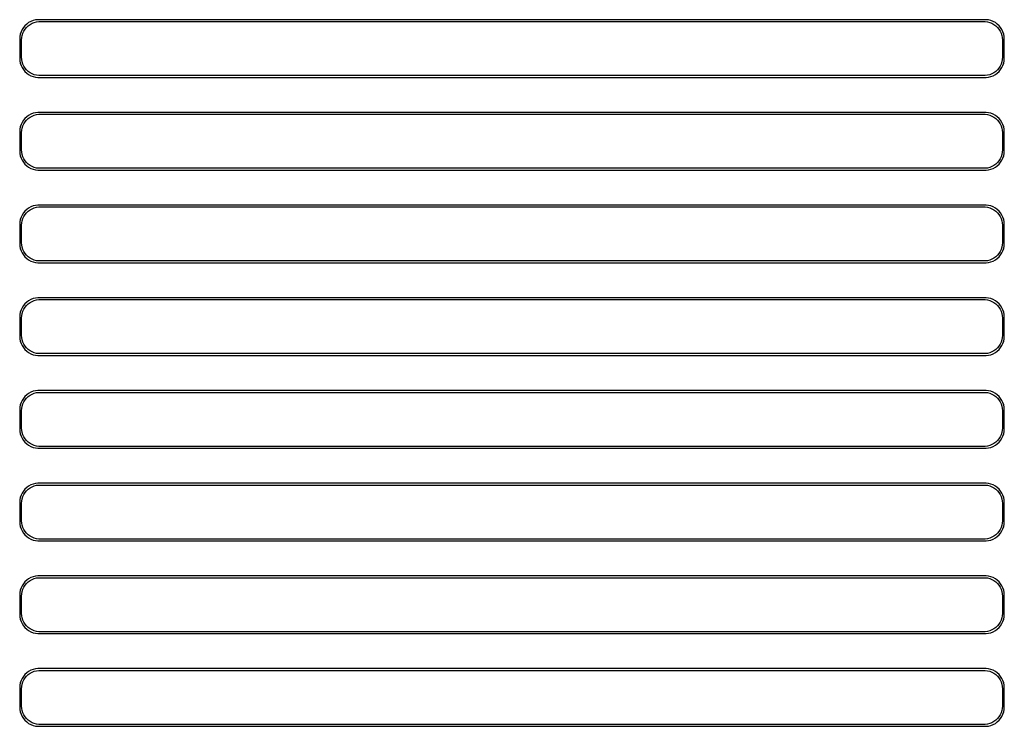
# Model space of a CAD drawing. Header units: metres. Extents: x -128 to 128, y 353 to 703.
# Drawn here: x -127.5 to 127.5, y 520.5 to 703.5 of the extents above; entities that cross this region are included whole.
import ezdxf

# ---------------------------------------------------------------- set-up
doc = ezdxf.new("R2010")
doc.units = ezdxf.units.M

msp = doc.modelspace()

# ---------------------------------------------------------------- linework, layer by layer
for p, q in [((-126.545, 701.439), (-126.882, 700.909)), ((-126.145, 701.923), (-126.545, 701.439)), ((-125.687, 702.353), (-126.145, 701.923)), ((-126.093, 701.042), (-125.713, 701.502)), ((-125.713, 701.502), (-125.278, 701.91)), ((-125.179, 702.722), (-125.687, 702.353)), ((-125.278, 701.91), (-124.795, 702.261)), ((-124.629, 703.024), (-125.179, 702.722)), ((-124.795, 702.261), (-124.272, 702.548)), ((-124.045, 703.255), (-124.629, 703.024)), ((-124.272, 702.548), (-123.718, 702.768)), ((-123.437, 703.411), (-124.045, 703.255)), ((-123.718, 702.768), (-123.14, 702.916)), ((-122.814, 703.49), (-123.437, 703.411)), ((-123.14, 702.916), (-122.548, 702.991)), ((122.814, 703.49), (-122.814, 703.49)), ((-122.548, 702.991), (122.548, 702.991)), ((122.548, 702.991), (123.14, 702.916)), ((123.437, 703.411), (122.814, 703.49)), ((123.14, 702.916), (123.718, 702.768)), ((124.045, 703.255), (123.437, 703.411)), ((123.718, 702.768), (124.272, 702.548)), ((124.629, 703.024), (124.045, 703.255)), ((124.272, 702.548), (124.795, 702.261)), ((125.179, 702.722), (124.629, 703.024)), ((124.795, 702.261), (125.278, 701.91)), ((125.687, 702.353), (125.179, 702.722)), ((125.278, 701.91), (125.713, 701.502)), ((126.145, 701.923), (125.687, 702.353)), ((125.713, 701.502), (126.093, 701.042)), ((126.545, 701.439), (126.145, 701.923)), ((126.882, 700.909), (126.545, 701.439)), ((-127.461, 699.127), (-127.5, 698.5)), ((-127.343, 699.743), (-127.461, 699.127)), ((-127.149, 700.341), (-127.343, 699.743)), ((-126.882, 700.909), (-127.149, 700.341)), ((-127, 698.25), (-126.963, 698.845)), ((-126.963, 698.845), (-126.851, 699.431)), ((-126.851, 699.431), (-126.666, 699.999)), ((-126.666, 699.999), (-126.412, 700.538)), ((-126.412, 700.538), (-126.093, 701.042)), ((126.093, 701.042), (126.412, 700.538)), ((126.412, 700.538), (126.666, 699.999)), ((126.666, 699.999), (126.851, 699.431)), ((126.851, 699.431), (126.963, 698.845)), ((127.149, 700.341), (126.882, 700.909)), ((126.963, 698.845), (127, 698.25)), ((127.343, 699.743), (127.149, 700.341)), ((127.461, 699.127), (127.343, 699.743)), ((127.5, 698.5), (127.461, 699.127)), ((-127.5, 698.5), (-127.5, 693.5)), ((-127, 693.75), (-127, 698.25)), ((127, 698.25), (127, 693.75)), ((127.5, 693.5), (127.5, 698.5)), ((-126.963, 693.155), (-127, 693.75)), ((127, 693.75), (126.963, 693.155)), ((-127.5, 693.5), (-127.461, 692.873)), ((-127.461, 692.873), (-127.343, 692.257)), ((-127.343, 692.257), (-127.149, 691.659)), ((-127.149, 691.659), (-126.882, 691.091)), ((-126.851, 692.569), (-126.963, 693.155)), ((-126.882, 691.091), (-126.545, 690.561)), ((-126.666, 692.001), (-126.851, 692.569)), ((-126.412, 691.462), (-126.666, 692.001)), ((-126.093, 690.958), (-126.412, 691.462)), ((126.412, 691.462), (126.093, 690.958)), ((126.666, 692.001), (126.412, 691.462)), ((126.545, 690.561), (126.882, 691.091)), ((126.851, 692.569), (126.666, 692.001)), ((126.963, 693.155), (126.851, 692.569)), ((126.882, 691.091), (127.149, 691.659)), ((127.149, 691.659), (127.343, 692.257)), ((127.343, 692.257), (127.461, 692.873)), ((127.461, 692.873), (127.5, 693.5)), ((-126.545, 690.561), (-126.145, 690.077)), ((-126.145, 690.077), (-125.687, 689.647)), ((-125.713, 690.498), (-126.093, 690.958)), ((-125.278, 690.09), (-125.713, 690.498)), ((-125.687, 689.647), (-125.179, 689.278)), ((-124.795, 689.739), (-125.278, 690.09)), ((-125.179, 689.278), (-124.629, 688.976)), ((-124.272, 689.452), (-124.795, 689.739)), ((-124.629, 688.976), (-124.045, 688.745)), ((-123.718, 689.232), (-124.272, 689.452)), ((-124.045, 688.745), (-123.437, 688.589)), ((-123.14, 689.084), (-123.718, 689.232)), ((-123.437, 688.589), (-122.814, 688.51)), ((-122.548, 689.009), (-123.14, 689.084)), ((-122.814, 688.51), (122.814, 688.51)), ((122.548, 689.009), (-122.548, 689.009)), ((123.14, 689.084), (122.548, 689.009)), ((122.814, 688.51), (123.437, 688.589)), ((123.718, 689.232), (123.14, 689.084)), ((123.437, 688.589), (124.045, 688.745)), ((124.272, 689.452), (123.718, 689.232)), ((124.045, 688.745), (124.629, 688.976)), ((124.795, 689.739), (124.272, 689.452)), ((124.629, 688.976), (125.179, 689.278)), ((125.278, 690.09), (124.795, 689.739)), ((125.179, 689.278), (125.687, 689.647)), ((125.713, 690.498), (125.278, 690.09)), ((125.687, 689.647), (126.145, 690.077)), ((126.093, 690.958), (125.713, 690.498)), ((126.145, 690.077), (126.545, 690.561)), ((-125.687, 678.353), (-126.145, 677.923)), ((-125.179, 678.722), (-125.687, 678.353)), ((-124.629, 679.024), (-125.179, 678.722)), ((-124.795, 678.261), (-124.272, 678.548)), ((-124.045, 679.255), (-124.629, 679.024)), ((-124.272, 678.548), (-123.718, 678.768)), ((-123.437, 679.411), (-124.045, 679.255)), ((-123.718, 678.768), (-123.14, 678.916)), ((-122.814, 679.49), (-123.437, 679.411)), ((-123.14, 678.916), (-122.548, 678.991)), ((122.814, 679.49), (-122.814, 679.49)), ((-122.548, 678.991), (122.548, 678.991)), ((122.548, 678.991), (123.14, 678.916)), ((123.437, 679.411), (122.814, 679.49)), ((123.14, 678.916), (123.718, 678.768)), ((124.045, 679.255), (123.437, 679.411)), ((123.718, 678.768), (124.272, 678.548)), ((124.629, 679.024), (124.045, 679.255)), ((124.272, 678.548), (124.795, 678.261)), ((125.179, 678.722), (124.629, 679.024)), ((125.687, 678.353), (125.179, 678.722)), ((126.145, 677.923), (125.687, 678.353)), ((-127.149, 676.341), (-127.343, 675.743)), ((-126.882, 676.909), (-127.149, 676.341)), ((-126.545, 677.439), (-126.882, 676.909)), ((-126.851, 675.431), (-126.666, 675.999)), ((-126.666, 675.999), (-126.412, 676.538)), ((-126.145, 677.923), (-126.545, 677.439)), ((-126.412, 676.538), (-126.093, 677.042)), ((-126.093, 677.042), (-125.713, 677.502)), ((-125.713, 677.502), (-125.278, 677.91)), ((-125.278, 677.91), (-124.795, 678.261)), ((124.795, 678.261), (125.278, 677.91)), ((125.278, 677.91), (125.713, 677.502)), ((125.713, 677.502), (126.093, 677.042)), ((126.093, 677.042), (126.412, 676.538)), ((126.545, 677.439), (126.145, 677.923)), ((126.412, 676.538), (126.666, 675.999)), ((126.882, 676.909), (126.545, 677.439)), ((126.666, 675.999), (126.851, 675.431)), ((127.149, 676.341), (126.882, 676.909)), ((127.343, 675.743), (127.149, 676.341)), ((-127.461, 675.127), (-127.5, 674.5)), ((-127.5, 674.5), (-127.5, 669.5)), ((-127.343, 675.743), (-127.461, 675.127)), ((-127, 674.25), (-126.963, 674.845)), ((-127, 669.75), (-127, 674.25)), ((-126.963, 674.845), (-126.851, 675.431)), ((126.851, 675.431), (126.963, 674.845)), ((126.963, 674.845), (127, 674.25)), ((127, 674.25), (127, 669.75)), ((127.461, 675.127), (127.343, 675.743)), ((127.5, 674.5), (127.461, 675.127)), ((127.5, 669.5), (127.5, 674.5)), ((-127.5, 669.5), (-127.461, 668.873)), ((-127.461, 668.873), (-127.343, 668.257)), ((-127.343, 668.257), (-127.149, 667.659)), ((-126.963, 669.155), (-127, 669.75)), ((-126.851, 668.569), (-126.963, 669.155)), ((-126.666, 668.001), (-126.851, 668.569)), ((126.851, 668.569), (126.666, 668.001)), ((126.963, 669.155), (126.851, 668.569)), ((127, 669.75), (126.963, 669.155)), ((127.149, 667.659), (127.343, 668.257)), ((127.343, 668.257), (127.461, 668.873)), ((127.461, 668.873), (127.5, 669.5)), ((-127.149, 667.659), (-126.882, 667.091)), ((-126.882, 667.091), (-126.545, 666.561)), ((-126.412, 667.462), (-126.666, 668.001)), ((-126.545, 666.561), (-126.145, 666.077)), ((-126.093, 666.958), (-126.412, 667.462)), ((-126.145, 666.077), (-125.687, 665.647)), ((-125.713, 666.498), (-126.093, 666.958)), ((-125.278, 666.09), (-125.713, 666.498)), ((-125.687, 665.647), (-125.179, 665.278)), ((-124.795, 665.739), (-125.278, 666.09)), ((-124.272, 665.452), (-124.795, 665.739)), ((124.795, 665.739), (124.272, 665.452)), ((125.278, 666.09), (124.795, 665.739)), ((125.179, 665.278), (125.687, 665.647)), ((125.713, 666.498), (125.278, 666.09)), ((125.687, 665.647), (126.145, 666.077)), ((126.093, 666.958), (125.713, 666.498)), ((126.412, 667.462), (126.093, 666.958)), ((126.145, 666.077), (126.545, 666.561)), ((126.666, 668.001), (126.412, 667.462)), ((126.545, 666.561), (126.882, 667.091)), ((126.882, 667.091), (127.149, 667.659)), ((-125.179, 665.278), (-124.629, 664.976)), ((-124.629, 664.976), (-124.045, 664.745)), ((-123.718, 665.232), (-124.272, 665.452)), ((-124.045, 664.745), (-123.437, 664.589)), ((-123.14, 665.084), (-123.718, 665.232)), ((-123.437, 664.589), (-122.814, 664.51)), ((-122.548, 665.009), (-123.14, 665.084)), ((-122.814, 664.51), (122.814, 664.51)), ((122.548, 665.009), (-122.548, 665.009)), ((123.14, 665.084), (122.548, 665.009)), ((122.814, 664.51), (123.437, 664.589)), ((123.718, 665.232), (123.14, 665.084)), ((123.437, 664.589), (124.045, 664.745)), ((124.272, 665.452), (123.718, 665.232)), ((124.045, 664.745), (124.629, 664.976)), ((124.629, 664.976), (125.179, 665.278)), ((-123.437, 655.411), (-124.045, 655.255)), ((-122.814, 655.49), (-123.437, 655.411)), ((122.814, 655.49), (-122.814, 655.49)), ((123.437, 655.411), (122.814, 655.49)), ((124.045, 655.255), (123.437, 655.411)), ((-126.882, 652.909), (-127.149, 652.341)), ((-126.545, 653.439), (-126.882, 652.909)), ((-126.145, 653.923), (-126.545, 653.439)), ((-126.412, 652.538), (-126.093, 653.042)), ((-125.687, 654.353), (-126.145, 653.923)), ((-126.093, 653.042), (-125.713, 653.502)), ((-125.713, 653.502), (-125.278, 653.91)), ((-125.179, 654.722), (-125.687, 654.353)), ((-125.278, 653.91), (-124.795, 654.261)), ((-124.629, 655.024), (-125.179, 654.722)), ((-124.795, 654.261), (-124.272, 654.548)), ((-124.045, 655.255), (-124.629, 655.024)), ((-124.272, 654.548), (-123.718, 654.768)), ((-123.718, 654.768), (-123.14, 654.916)), ((-123.14, 654.916), (-122.548, 654.991)), ((-122.548, 654.991), (122.548, 654.991)), ((122.548, 654.991), (123.14, 654.916)), ((123.14, 654.916), (123.718, 654.768)), ((123.718, 654.768), (124.272, 654.548)), ((124.629, 655.024), (124.045, 655.255)), ((124.272, 654.548), (124.795, 654.261)), ((125.179, 654.722), (124.629, 655.024)), ((124.795, 654.261), (125.278, 653.91)), ((125.687, 654.353), (125.179, 654.722)), ((125.278, 653.91), (125.713, 653.502)), ((126.145, 653.923), (125.687, 654.353)), ((125.713, 653.502), (126.093, 653.042)), ((126.093, 653.042), (126.412, 652.538)), ((126.545, 653.439), (126.145, 653.923)), ((126.882, 652.909), (126.545, 653.439)), ((127.149, 652.341), (126.882, 652.909)), ((-127.461, 651.127), (-127.5, 650.5)), ((-127.5, 650.5), (-127.5, 645.5)), ((-127.343, 651.743), (-127.461, 651.127)), ((-127.149, 652.341), (-127.343, 651.743)), ((-127, 650.25), (-126.963, 650.845)), ((-127, 645.75), (-127, 650.25)), ((-126.963, 650.845), (-126.851, 651.431)), ((-126.851, 651.431), (-126.666, 651.999)), ((-126.666, 651.999), (-126.412, 652.538)), ((126.412, 652.538), (126.666, 651.999)), ((126.666, 651.999), (126.851, 651.431)), ((126.851, 651.431), (126.963, 650.845)), ((126.963, 650.845), (127, 650.25)), ((127, 650.25), (127, 645.75)), ((127.343, 651.743), (127.149, 652.341)), ((127.461, 651.127), (127.343, 651.743)), ((127.5, 650.5), (127.461, 651.127)), ((127.5, 645.5), (127.5, 650.5)), ((-127.5, 645.5), (-127.461, 644.873)), ((-126.963, 645.155), (-127, 645.75)), ((-126.851, 644.569), (-126.963, 645.155)), ((126.963, 645.155), (126.851, 644.569)), ((127, 645.75), (126.963, 645.155)), ((127.461, 644.873), (127.5, 645.5)), ((-127.461, 644.873), (-127.343, 644.257)), ((-127.343, 644.257), (-127.149, 643.659)), ((-127.149, 643.659), (-126.882, 643.091)), ((-126.882, 643.091), (-126.545, 642.561)), ((-126.666, 644.001), (-126.851, 644.569)), ((-126.412, 643.462), (-126.666, 644.001)), ((-126.093, 642.958), (-126.412, 643.462)), ((-125.713, 642.498), (-126.093, 642.958)), ((126.093, 642.958), (125.713, 642.498)), ((126.412, 643.462), (126.093, 642.958)), ((126.666, 644.001), (126.412, 643.462)), ((126.545, 642.561), (126.882, 643.091)), ((126.851, 644.569), (126.666, 644.001)), ((126.882, 643.091), (127.149, 643.659)), ((127.149, 643.659), (127.343, 644.257)), ((127.343, 644.257), (127.461, 644.873)), ((-126.545, 642.561), (-126.145, 642.077)), ((-126.145, 642.077), (-125.687, 641.647)), ((-125.278, 642.09), (-125.713, 642.498)), ((-125.687, 641.647), (-125.179, 641.278)), ((-124.795, 641.739), (-125.278, 642.09)), ((-125.179, 641.278), (-124.629, 640.976)), ((-124.272, 641.452), (-124.795, 641.739)), ((-124.629, 640.976), (-124.045, 640.745)), ((-123.718, 641.232), (-124.272, 641.452)), ((-124.045, 640.745), (-123.437, 640.589)), ((-123.14, 641.084), (-123.718, 641.232)), ((-123.437, 640.589), (-122.814, 640.51)), ((-122.548, 641.009), (-123.14, 641.084)), ((-122.814, 640.51), (122.814, 640.51)), ((122.548, 641.009), (-122.548, 641.009)), ((123.14, 641.084), (122.548, 641.009)), ((122.814, 640.51), (123.437, 640.589)), ((123.718, 641.232), (123.14, 641.084)), ((123.437, 640.589), (124.045, 640.745)), ((124.272, 641.452), (123.718, 641.232)), ((124.045, 640.745), (124.629, 640.976)), ((124.795, 641.739), (124.272, 641.452)), ((124.629, 640.976), (125.179, 641.278)), ((125.278, 642.09), (124.795, 641.739)), ((125.179, 641.278), (125.687, 641.647)), ((125.713, 642.498), (125.278, 642.09)), ((125.687, 641.647), (126.145, 642.077)), ((126.145, 642.077), (126.545, 642.561)), ((-126.145, 629.923), (-126.545, 629.439)), ((-125.687, 630.353), (-126.145, 629.923)), ((-125.713, 629.502), (-125.278, 629.91)), ((-125.179, 630.722), (-125.687, 630.353)), ((-125.278, 629.91), (-124.795, 630.261)), ((-124.629, 631.024), (-125.179, 630.722)), ((-124.795, 630.261), (-124.272, 630.548)), ((-124.045, 631.255), (-124.629, 631.024)), ((-124.272, 630.548), (-123.718, 630.768)), ((-123.437, 631.411), (-124.045, 631.255)), ((-123.718, 630.768), (-123.14, 630.916)), ((-122.814, 631.49), (-123.437, 631.411)), ((-123.14, 630.916), (-122.548, 630.991)), ((122.814, 631.49), (-122.814, 631.49)), ((-122.548, 630.991), (122.548, 630.991)), ((122.548, 630.991), (123.14, 630.916)), ((123.437, 631.411), (122.814, 631.49)), ((123.14, 630.916), (123.718, 630.768)), ((124.045, 631.255), (123.437, 631.411)), ((123.718, 630.768), (124.272, 630.548)), ((124.629, 631.024), (124.045, 631.255)), ((124.272, 630.548), (124.795, 630.261)), ((125.179, 630.722), (124.629, 631.024)), ((124.795, 630.261), (125.278, 629.91)), ((125.687, 630.353), (125.179, 630.722)), ((125.278, 629.91), (125.713, 629.502)), ((126.145, 629.923), (125.687, 630.353)), ((126.545, 629.439), (126.145, 629.923)), ((-127.343, 627.743), (-127.461, 627.127)), ((-127.149, 628.341), (-127.343, 627.743)), ((-126.882, 628.909), (-127.149, 628.341)), ((-126.963, 626.845), (-126.851, 627.431)), ((-126.545, 629.439), (-126.882, 628.909)), ((-126.851, 627.431), (-126.666, 627.999)), ((-126.666, 627.999), (-126.412, 628.538)), ((-126.412, 628.538), (-126.093, 629.042)), ((-126.093, 629.042), (-125.713, 629.502)), ((125.713, 629.502), (126.093, 629.042)), ((126.093, 629.042), (126.412, 628.538)), ((126.412, 628.538), (126.666, 627.999)), ((126.882, 628.909), (126.545, 629.439)), ((126.666, 627.999), (126.851, 627.431)), ((126.851, 627.431), (126.963, 626.845)), ((127.149, 628.341), (126.882, 628.909)), ((127.343, 627.743), (127.149, 628.341)), ((127.461, 627.127), (127.343, 627.743)), ((-127.461, 627.127), (-127.5, 626.5)), ((-127.5, 626.5), (-127.5, 621.5)), ((-127, 626.25), (-126.963, 626.845)), ((-127, 621.75), (-127, 626.25)), ((126.963, 626.845), (127, 626.25)), ((127, 626.25), (127, 621.75)), ((127.5, 626.5), (127.461, 627.127)), ((127.5, 621.5), (127.5, 626.5)), ((-127.5, 621.5), (-127.461, 620.873)), ((-127.461, 620.873), (-127.343, 620.257)), ((-127.343, 620.257), (-127.149, 619.659)), ((-127.149, 619.659), (-126.882, 619.091)), ((-126.963, 621.155), (-127, 621.75)), ((-126.851, 620.569), (-126.963, 621.155)), ((-126.666, 620.001), (-126.851, 620.569)), ((-126.412, 619.462), (-126.666, 620.001)), ((126.666, 620.001), (126.412, 619.462)), ((126.851, 620.569), (126.666, 620.001)), ((126.963, 621.155), (126.851, 620.569)), ((126.882, 619.091), (127.149, 619.659)), ((127, 621.75), (126.963, 621.155)), ((127.149, 619.659), (127.343, 620.257)), ((127.343, 620.257), (127.461, 620.873)), ((127.461, 620.873), (127.5, 621.5)), ((-126.882, 619.091), (-126.545, 618.561)), ((-126.545, 618.561), (-126.145, 618.077)), ((-126.093, 618.958), (-126.412, 619.462)), ((-126.145, 618.077), (-125.687, 617.647)), ((-125.713, 618.498), (-126.093, 618.958)), ((-125.278, 618.09), (-125.713, 618.498)), ((-125.687, 617.647), (-125.179, 617.278)), ((-124.795, 617.739), (-125.278, 618.09)), ((-125.179, 617.278), (-124.629, 616.976)), ((-124.272, 617.452), (-124.795, 617.739)), ((-123.718, 617.232), (-124.272, 617.452)), ((-123.14, 617.084), (-123.718, 617.232)), ((123.718, 617.232), (123.14, 617.084)), ((124.272, 617.452), (123.718, 617.232)), ((124.795, 617.739), (124.272, 617.452)), ((124.629, 616.976), (125.179, 617.278)), ((125.278, 618.09), (124.795, 617.739)), ((125.179, 617.278), (125.687, 617.647)), ((125.713, 618.498), (125.278, 618.09)), ((125.687, 617.647), (126.145, 618.077)), ((126.093, 618.958), (125.713, 618.498)), ((126.412, 619.462), (126.093, 618.958)), ((126.145, 618.077), (126.545, 618.561)), ((126.545, 618.561), (126.882, 619.091)), ((-124.629, 616.976), (-124.045, 616.745)), ((-124.045, 616.745), (-123.437, 616.589)), ((-123.437, 616.589), (-122.814, 616.51)), ((-122.548, 617.009), (-123.14, 617.084)), ((-122.814, 616.51), (122.814, 616.51)), ((122.548, 617.009), (-122.548, 617.009)), ((123.14, 617.084), (122.548, 617.009)), ((122.814, 616.51), (123.437, 616.589)), ((123.437, 616.589), (124.045, 616.745)), ((124.045, 616.745), (124.629, 616.976)), ((-124.629, 607.024), (-125.179, 606.722)), ((-124.045, 607.255), (-124.629, 607.024)), ((-123.437, 607.411), (-124.045, 607.255)), ((-123.718, 606.768), (-123.14, 606.916)), ((-122.814, 607.49), (-123.437, 607.411)), ((-123.14, 606.916), (-122.548, 606.991)), ((122.814, 607.49), (-122.814, 607.49)), ((-122.548, 606.991), (122.548, 606.991)), ((122.548, 606.991), (123.14, 606.916)), ((123.437, 607.411), (122.814, 607.49)), ((123.14, 606.916), (123.718, 606.768)), ((124.045, 607.255), (123.437, 607.411)), ((124.629, 607.024), (124.045, 607.255)), ((125.179, 606.722), (124.629, 607.024)), ((-126.882, 604.909), (-127.149, 604.341)), ((-126.545, 605.439), (-126.882, 604.909)), ((-126.666, 603.999), (-126.412, 604.538)), ((-126.145, 605.923), (-126.545, 605.439)), ((-126.412, 604.538), (-126.093, 605.042)), ((-125.687, 606.353), (-126.145, 605.923)), ((-126.093, 605.042), (-125.713, 605.502)), ((-125.713, 605.502), (-125.278, 605.91)), ((-125.179, 606.722), (-125.687, 606.353)), ((-125.278, 605.91), (-124.795, 606.261)), ((-124.795, 606.261), (-124.272, 606.548)), ((-124.272, 606.548), (-123.718, 606.768)), ((123.718, 606.768), (124.272, 606.548)), ((124.272, 606.548), (124.795, 606.261)), ((124.795, 606.261), (125.278, 605.91)), ((125.687, 606.353), (125.179, 606.722)), ((125.278, 605.91), (125.713, 605.502)), ((126.145, 605.923), (125.687, 606.353)), ((125.713, 605.502), (126.093, 605.042)), ((126.093, 605.042), (126.412, 604.538)), ((126.545, 605.439), (126.145, 605.923)), ((126.412, 604.538), (126.666, 603.999)), ((126.882, 604.909), (126.545, 605.439)), ((127.149, 604.341), (126.882, 604.909)), ((-127.461, 603.127), (-127.5, 602.5)), ((-127.5, 602.5), (-127.5, 597.5)), ((-127.343, 603.743), (-127.461, 603.127)), ((-127.149, 604.341), (-127.343, 603.743)), ((-127, 602.25), (-126.963, 602.845)), ((-127, 597.75), (-127, 602.25)), ((-126.963, 602.845), (-126.851, 603.431)), ((-126.851, 603.431), (-126.666, 603.999)), ((126.666, 603.999), (126.851, 603.431)), ((126.851, 603.431), (126.963, 602.845)), ((126.963, 602.845), (127, 602.25)), ((127, 602.25), (127, 597.75)), ((127.343, 603.743), (127.149, 604.341)), ((127.461, 603.127), (127.343, 603.743)), ((127.5, 602.5), (127.461, 603.127)), ((127.5, 597.5), (127.5, 602.5)), ((-127.5, 597.5), (-127.461, 596.873)), ((-127.461, 596.873), (-127.343, 596.257)), ((-126.963, 597.155), (-127, 597.75)), ((-126.851, 596.569), (-126.963, 597.155)), ((126.963, 597.155), (126.851, 596.569)), ((127, 597.75), (126.963, 597.155)), ((127.343, 596.257), (127.461, 596.873)), ((127.461, 596.873), (127.5, 597.5)), ((-127.343, 596.257), (-127.149, 595.659)), ((-127.149, 595.659), (-126.882, 595.091)), ((-126.882, 595.091), (-126.545, 594.561)), ((-126.666, 596.001), (-126.851, 596.569)), ((-126.412, 595.462), (-126.666, 596.001)), ((-126.545, 594.561), (-126.145, 594.077)), ((-126.093, 594.958), (-126.412, 595.462)), ((-125.713, 594.498), (-126.093, 594.958)), ((-125.278, 594.09), (-125.713, 594.498)), ((125.713, 594.498), (125.278, 594.09)), ((126.093, 594.958), (125.713, 594.498)), ((126.412, 595.462), (126.093, 594.958)), ((126.145, 594.077), (126.545, 594.561)), ((126.666, 596.001), (126.412, 595.462)), ((126.545, 594.561), (126.882, 595.091)), ((126.851, 596.569), (126.666, 596.001)), ((126.882, 595.091), (127.149, 595.659)), ((127.149, 595.659), (127.343, 596.257)), ((-126.145, 594.077), (-125.687, 593.647)), ((-125.687, 593.647), (-125.179, 593.278)), ((-124.795, 593.739), (-125.278, 594.09)), ((-125.179, 593.278), (-124.629, 592.976)), ((-124.272, 593.452), (-124.795, 593.739)), ((-124.629, 592.976), (-124.045, 592.745)), ((-123.718, 593.232), (-124.272, 593.452)), ((-124.045, 592.745), (-123.437, 592.589)), ((-123.14, 593.084), (-123.718, 593.232)), ((-123.437, 592.589), (-122.814, 592.51)), ((-122.548, 593.009), (-123.14, 593.084)), ((-122.814, 592.51), (122.814, 592.51)), ((122.548, 593.009), (-122.548, 593.009)), ((123.14, 593.084), (122.548, 593.009)), ((122.814, 592.51), (123.437, 592.589)), ((123.718, 593.232), (123.14, 593.084)), ((123.437, 592.589), (124.045, 592.745)), ((124.272, 593.452), (123.718, 593.232)), ((124.045, 592.745), (124.629, 592.976)), ((124.795, 593.739), (124.272, 593.452)), ((124.629, 592.976), (125.179, 593.278)), ((125.278, 594.09), (124.795, 593.739)), ((125.179, 593.278), (125.687, 593.647)), ((125.687, 593.647), (126.145, 594.077)), ((-126.545, 581.439), (-126.882, 580.909)), ((-126.145, 581.923), (-126.545, 581.439)), ((-125.687, 582.353), (-126.145, 581.923)), ((-126.093, 581.042), (-125.713, 581.502)), ((-125.713, 581.502), (-125.278, 581.91)), ((-125.179, 582.722), (-125.687, 582.353)), ((-125.278, 581.91), (-124.795, 582.261)), ((-124.629, 583.024), (-125.179, 582.722)), ((-124.795, 582.261), (-124.272, 582.548)), ((-124.045, 583.255), (-124.629, 583.024)), ((-124.272, 582.548), (-123.718, 582.768)), ((-123.437, 583.411), (-124.045, 583.255)), ((-123.718, 582.768), (-123.14, 582.916)), ((-122.814, 583.49), (-123.437, 583.411)), ((-123.14, 582.916), (-122.548, 582.991)), ((122.814, 583.49), (-122.814, 583.49)), ((-122.548, 582.991), (122.548, 582.991)), ((122.548, 582.991), (123.14, 582.916)), ((123.437, 583.411), (122.814, 583.49)), ((123.14, 582.916), (123.718, 582.768)), ((124.045, 583.255), (123.437, 583.411)), ((123.718, 582.768), (124.272, 582.548)), ((124.629, 583.024), (124.045, 583.255)), ((124.272, 582.548), (124.795, 582.261)), ((125.179, 582.722), (124.629, 583.024)), ((124.795, 582.261), (125.278, 581.91)), ((125.687, 582.353), (125.179, 582.722)), ((125.278, 581.91), (125.713, 581.502)), ((126.145, 581.923), (125.687, 582.353)), ((125.713, 581.502), (126.093, 581.042)), ((126.545, 581.439), (126.145, 581.923)), ((126.882, 580.909), (126.545, 581.439)), ((-127.461, 579.127), (-127.5, 578.5)), ((-127.343, 579.743), (-127.461, 579.127)), ((-127.149, 580.341), (-127.343, 579.743)), ((-126.882, 580.909), (-127.149, 580.341)), ((-126.963, 578.845), (-126.851, 579.431)), ((-126.851, 579.431), (-126.666, 579.999)), ((-126.666, 579.999), (-126.412, 580.538)), ((-126.412, 580.538), (-126.093, 581.042)), ((126.093, 581.042), (126.412, 580.538)), ((126.412, 580.538), (126.666, 579.999)), ((126.666, 579.999), (126.851, 579.431)), ((126.851, 579.431), (126.963, 578.845)), ((127.149, 580.341), (126.882, 580.909)), ((127.343, 579.743), (127.149, 580.341)), ((127.461, 579.127), (127.343, 579.743)), ((127.5, 578.5), (127.461, 579.127)), ((-127.5, 578.5), (-127.5, 573.5)), ((-127, 578.25), (-126.963, 578.845)), ((-127, 573.75), (-127, 578.25)), ((126.963, 578.845), (127, 578.25)), ((127, 578.25), (127, 573.75)), ((127.5, 573.5), (127.5, 578.5)), ((-126.963, 573.155), (-127, 573.75)), ((127, 573.75), (126.963, 573.155)), ((-127.5, 573.5), (-127.461, 572.873)), ((-127.461, 572.873), (-127.343, 572.257)), ((-127.343, 572.257), (-127.149, 571.659)), ((-127.149, 571.659), (-126.882, 571.091)), ((-126.851, 572.569), (-126.963, 573.155)), ((-126.666, 572.001), (-126.851, 572.569)), ((-126.412, 571.462), (-126.666, 572.001)), ((-126.093, 570.958), (-126.412, 571.462)), ((126.412, 571.462), (126.093, 570.958)), ((126.666, 572.001), (126.412, 571.462)), ((126.851, 572.569), (126.666, 572.001)), ((126.963, 573.155), (126.851, 572.569)), ((126.882, 571.091), (127.149, 571.659)), ((127.149, 571.659), (127.343, 572.257)), ((127.343, 572.257), (127.461, 572.873)), ((127.461, 572.873), (127.5, 573.5)), ((-126.882, 571.091), (-126.545, 570.561)), ((-126.545, 570.561), (-126.145, 570.077)), ((-126.145, 570.077), (-125.687, 569.647)), ((-125.713, 570.498), (-126.093, 570.958)), ((-125.278, 570.09), (-125.713, 570.498)), ((-125.687, 569.647), (-125.179, 569.278)), ((-124.795, 569.739), (-125.278, 570.09)), ((-125.179, 569.278), (-124.629, 568.976)), ((-124.272, 569.452), (-124.795, 569.739)), ((-124.629, 568.976), (-124.045, 568.745)), ((-123.718, 569.232), (-124.272, 569.452)), ((-124.045, 568.745), (-123.437, 568.589)), ((-123.14, 569.084), (-123.718, 569.232)), ((-122.548, 569.009), (-123.14, 569.084)), ((122.548, 569.009), (-122.548, 569.009)), ((123.14, 569.084), (122.548, 569.009)), ((123.718, 569.232), (123.14, 569.084)), ((123.437, 568.589), (124.045, 568.745)), ((124.272, 569.452), (123.718, 569.232)), ((124.045, 568.745), (124.629, 568.976)), ((124.795, 569.739), (124.272, 569.452)), ((124.629, 568.976), (125.179, 569.278)), ((125.278, 570.09), (124.795, 569.739)), ((125.179, 569.278), (125.687, 569.647)), ((125.713, 570.498), (125.278, 570.09)), ((125.687, 569.647), (126.145, 570.077)), ((126.093, 570.958), (125.713, 570.498)), ((126.145, 570.077), (126.545, 570.561)), ((126.545, 570.561), (126.882, 571.091)), ((-123.437, 568.589), (-122.814, 568.51)), ((-122.814, 568.51), (122.814, 568.51)), ((122.814, 568.51), (123.437, 568.589)), ((-125.179, 558.722), (-125.687, 558.353)), ((-124.629, 559.024), (-125.179, 558.722)), ((-124.795, 558.261), (-124.272, 558.548)), ((-124.045, 559.255), (-124.629, 559.024)), ((-124.272, 558.548), (-123.718, 558.768)), ((-123.437, 559.411), (-124.045, 559.255)), ((-123.718, 558.768), (-123.14, 558.916)), ((-122.814, 559.49), (-123.437, 559.411)), ((-123.14, 558.916), (-122.548, 558.991)), ((122.814, 559.49), (-122.814, 559.49)), ((-122.548, 558.991), (122.548, 558.991)), ((122.548, 558.991), (123.14, 558.916)), ((123.437, 559.411), (122.814, 559.49)), ((123.14, 558.916), (123.718, 558.768)), ((124.045, 559.255), (123.437, 559.411)), ((123.718, 558.768), (124.272, 558.548)), ((124.629, 559.024), (124.045, 559.255)), ((124.272, 558.548), (124.795, 558.261)), ((125.179, 558.722), (124.629, 559.024)), ((125.687, 558.353), (125.179, 558.722)), ((-127.149, 556.341), (-127.343, 555.743)), ((-126.882, 556.909), (-127.149, 556.341)), ((-126.545, 557.439), (-126.882, 556.909)), ((-126.851, 555.431), (-126.666, 555.999)), ((-126.666, 555.999), (-126.412, 556.538)), ((-126.145, 557.923), (-126.545, 557.439)), ((-126.412, 556.538), (-126.093, 557.042)), ((-125.687, 558.353), (-126.145, 557.923)), ((-126.093, 557.042), (-125.713, 557.502)), ((-125.713, 557.502), (-125.278, 557.91)), ((-125.278, 557.91), (-124.795, 558.261)), ((124.795, 558.261), (125.278, 557.91)), ((125.278, 557.91), (125.713, 557.502)), ((126.145, 557.923), (125.687, 558.353)), ((125.713, 557.502), (126.093, 557.042)), ((126.093, 557.042), (126.412, 556.538)), ((126.545, 557.439), (126.145, 557.923)), ((126.412, 556.538), (126.666, 555.999)), ((126.882, 556.909), (126.545, 557.439)), ((126.666, 555.999), (126.851, 555.431)), ((127.149, 556.341), (126.882, 556.909)), ((127.343, 555.743), (127.149, 556.341)), ((-127.461, 555.127), (-127.5, 554.5)), ((-127.5, 554.5), (-127.5, 549.5)), ((-127.343, 555.743), (-127.461, 555.127)), ((-127, 554.25), (-126.963, 554.845)), ((-127, 549.75), (-127, 554.25)), ((-126.963, 554.845), (-126.851, 555.431)), ((126.851, 555.431), (126.963, 554.845)), ((126.963, 554.845), (127, 554.25)), ((127, 554.25), (127, 549.75)), ((127.461, 555.127), (127.343, 555.743)), ((127.5, 554.5), (127.461, 555.127)), ((127.5, 549.5), (127.5, 554.5)), ((-127.5, 549.5), (-127.461, 548.873)), ((-127.461, 548.873), (-127.343, 548.257)), ((-127.343, 548.257), (-127.149, 547.659)), ((-126.963, 549.155), (-127, 549.75)), ((-126.851, 548.569), (-126.963, 549.155)), ((-126.666, 548.001), (-126.851, 548.569)), ((126.851, 548.569), (126.666, 548.001)), ((126.963, 549.155), (126.851, 548.569)), ((127, 549.75), (126.963, 549.155)), ((127.149, 547.659), (127.343, 548.257)), ((127.343, 548.257), (127.461, 548.873)), ((127.461, 548.873), (127.5, 549.5)), ((-127.149, 547.659), (-126.882, 547.091)), ((-126.882, 547.091), (-126.545, 546.561)), ((-126.412, 547.462), (-126.666, 548.001)), ((-126.545, 546.561), (-126.145, 546.077)), ((-126.093, 546.958), (-126.412, 547.462)), ((-126.145, 546.077), (-125.687, 545.647)), ((-125.713, 546.498), (-126.093, 546.958)), ((-125.278, 546.09), (-125.713, 546.498)), ((-124.795, 545.739), (-125.278, 546.09)), ((-124.272, 545.452), (-124.795, 545.739)), ((124.795, 545.739), (124.272, 545.452)), ((125.278, 546.09), (124.795, 545.739)), ((125.713, 546.498), (125.278, 546.09)), ((125.687, 545.647), (126.145, 546.077)), ((126.093, 546.958), (125.713, 546.498)), ((126.412, 547.462), (126.093, 546.958)), ((126.145, 546.077), (126.545, 546.561)), ((126.666, 548.001), (126.412, 547.462)), ((126.545, 546.561), (126.882, 547.091)), ((126.882, 547.091), (127.149, 547.659)), ((-125.687, 545.647), (-125.179, 545.278)), ((-125.179, 545.278), (-124.629, 544.976)), ((-124.629, 544.976), (-124.045, 544.745)), ((-123.718, 545.232), (-124.272, 545.452)), ((-124.045, 544.745), (-123.437, 544.589)), ((-123.14, 545.084), (-123.718, 545.232)), ((-123.437, 544.589), (-122.814, 544.51)), ((-122.548, 545.009), (-123.14, 545.084)), ((-122.814, 544.51), (122.814, 544.51)), ((122.548, 545.009), (-122.548, 545.009)), ((123.14, 545.084), (122.548, 545.009)), ((122.814, 544.51), (123.437, 544.589)), ((123.718, 545.232), (123.14, 545.084)), ((123.437, 544.589), (124.045, 544.745)), ((124.272, 545.452), (123.718, 545.232)), ((124.045, 544.745), (124.629, 544.976)), ((124.629, 544.976), (125.179, 545.278)), ((125.179, 545.278), (125.687, 545.647)), ((-126.545, 533.439), (-126.882, 532.909)), ((-126.145, 533.923), (-126.545, 533.439)), ((-126.412, 532.538), (-126.093, 533.042)), ((-125.687, 534.353), (-126.145, 533.923)), ((-126.093, 533.042), (-125.713, 533.502)), ((-125.713, 533.502), (-125.278, 533.91)), ((-125.179, 534.722), (-125.687, 534.353)), ((-125.278, 533.91), (-124.795, 534.261)), ((-124.629, 535.024), (-125.179, 534.722)), ((-124.795, 534.261), (-124.272, 534.548)), ((-124.045, 535.255), (-124.629, 535.024)), ((-124.272, 534.548), (-123.718, 534.768)), ((-123.437, 535.411), (-124.045, 535.255)), ((-123.718, 534.768), (-123.14, 534.916)), ((-122.814, 535.49), (-123.437, 535.411)), ((-123.14, 534.916), (-122.548, 534.991)), ((122.814, 535.49), (-122.814, 535.49)), ((-122.548, 534.991), (122.548, 534.991)), ((122.548, 534.991), (123.14, 534.916)), ((123.437, 535.411), (122.814, 535.49)), ((123.14, 534.916), (123.718, 534.768)), ((124.045, 535.255), (123.437, 535.411)), ((123.718, 534.768), (124.272, 534.548)), ((124.629, 535.024), (124.045, 535.255)), ((124.272, 534.548), (124.795, 534.261)), ((125.179, 534.722), (124.629, 535.024)), ((124.795, 534.261), (125.278, 533.91)), ((125.687, 534.353), (125.179, 534.722)), ((125.278, 533.91), (125.713, 533.502)), ((126.145, 533.923), (125.687, 534.353)), ((125.713, 533.502), (126.093, 533.042)), ((126.093, 533.042), (126.412, 532.538)), ((126.545, 533.439), (126.145, 533.923)), ((126.882, 532.909), (126.545, 533.439)), ((-127.461, 531.127), (-127.5, 530.5)), ((-127.5, 530.5), (-127.5, 525.5)), ((-127.343, 531.743), (-127.461, 531.127)), ((-127.149, 532.341), (-127.343, 531.743)), ((-126.882, 532.909), (-127.149, 532.341)), ((-127, 530.25), (-126.963, 530.845)), ((-126.963, 530.845), (-126.851, 531.431)), ((-126.851, 531.431), (-126.666, 531.999)), ((-126.666, 531.999), (-126.412, 532.538)), ((126.412, 532.538), (126.666, 531.999)), ((126.666, 531.999), (126.851, 531.431)), ((126.851, 531.431), (126.963, 530.845)), ((127.149, 532.341), (126.882, 532.909)), ((126.963, 530.845), (127, 530.25)), ((127.343, 531.743), (127.149, 532.341)), ((127.461, 531.127), (127.343, 531.743)), ((127.5, 530.5), (127.461, 531.127)), ((127.5, 525.5), (127.5, 530.5)), ((-127, 525.75), (-127, 530.25)), ((127, 530.25), (127, 525.75)), ((-127.5, 525.5), (-127.461, 524.873)), ((-126.963, 525.155), (-127, 525.75)), ((127, 525.75), (126.963, 525.155)), ((127.461, 524.873), (127.5, 525.5)), ((-127.461, 524.873), (-127.343, 524.257)), ((-127.343, 524.257), (-127.149, 523.659)), ((-127.149, 523.659), (-126.882, 523.091)), ((-126.851, 524.569), (-126.963, 525.155)), ((-126.882, 523.091), (-126.545, 522.561)), ((-126.666, 524.001), (-126.851, 524.569)), ((-126.412, 523.462), (-126.666, 524.001)), ((-126.093, 522.958), (-126.412, 523.462)), ((-125.713, 522.498), (-126.093, 522.958)), ((126.093, 522.958), (125.713, 522.498)), ((126.412, 523.462), (126.093, 522.958)), ((126.666, 524.001), (126.412, 523.462)), ((126.545, 522.561), (126.882, 523.091)), ((126.851, 524.569), (126.666, 524.001)), ((126.963, 525.155), (126.851, 524.569)), ((126.882, 523.091), (127.149, 523.659)), ((127.149, 523.659), (127.343, 524.257)), ((127.343, 524.257), (127.461, 524.873)), ((-126.545, 522.561), (-126.145, 522.077)), ((-126.145, 522.077), (-125.687, 521.647)), ((-125.278, 522.09), (-125.713, 522.498)), ((-125.687, 521.647), (-125.179, 521.278)), ((-124.795, 521.739), (-125.278, 522.09)), ((-125.179, 521.278), (-124.629, 520.976)), ((-124.272, 521.452), (-124.795, 521.739)), ((-124.629, 520.976), (-124.045, 520.745)), ((-123.718, 521.232), (-124.272, 521.452)), ((-124.045, 520.745), (-123.437, 520.589)), ((-123.14, 521.084), (-123.718, 521.232)), ((-123.437, 520.589), (-122.814, 520.51)), ((-122.548, 521.009), (-123.14, 521.084)), ((-122.814, 520.51), (122.814, 520.51)), ((122.548, 521.009), (-122.548, 521.009)), ((123.14, 521.084), (122.548, 521.009)), ((122.814, 520.51), (123.437, 520.589)), ((123.718, 521.232), (123.14, 521.084)), ((123.437, 520.589), (124.045, 520.745)), ((124.272, 521.452), (123.718, 521.232)), ((124.045, 520.745), (124.629, 520.976)), ((124.795, 521.739), (124.272, 521.452)), ((124.629, 520.976), (125.179, 521.278)), ((125.278, 522.09), (124.795, 521.739)), ((125.179, 521.278), (125.687, 521.647)), ((125.713, 522.498), (125.278, 522.09)), ((125.687, 521.647), (126.145, 522.077)), ((126.145, 522.077), (126.545, 522.561))]:
    msp.add_line(p, q)

doc.saveas('drawing.dxf')
